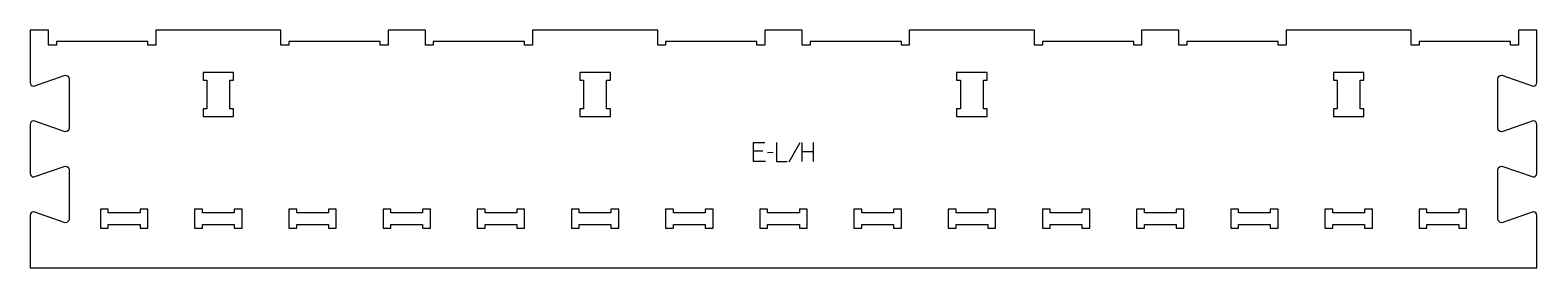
# Model space of a CAD drawing. Extents: x 0 to 2400, y 0 to 380.
import ezdxf

# ---------------------------------------------------------------- set-up
doc = ezdxf.new("R2010")
doc.units = 0
for name, color, linetype in [('1_ANYTOOL_1MMDEEP_LABELS_S', 2, 'CONTINUOUS'), ('3_ANYTOOL_CUTTHROUGH_INSID', 4, 'CONTINUOUS'), ('4_ANYTOOL_CUTTHROUGH_OUTSI', 5, 'CONTINUOUS')]:
    doc.layers.add(name, color=color, linetype=linetype)

msp = doc.modelspace()

# ---------------------------------------------------------------- linework, layer by layer
at = {"layer": '1_ANYTOOL_1MMDEEP_LABELS_S'}
for p, q in [((1225.635714, 199.544566), (1208.45, 168.773138)), ((1229.107143, 200.015995), (1229.107143, 170.015995)), ((1247.407143, 170.015995), (1247.407143, 200.015995)), ((1166.75, 186.087423), (1152.092857, 186.087423)), ((1183.25, 183.901709), (1174.464286, 183.815995)), ((1247.407143, 185.315995), (1229.107143, 185.315995))]:
    msp.add_line(p, q, dxfattribs=at)
for points in [[(1171.035714, 170.015995), (1152.092857, 170.015995), (1152.092857, 200.015995), (1169.921429, 200.015995)], [(1188.392857, 200.015995), (1188.392857, 170.015995), (1205.492857, 170.015995)]]:
    msp.add_lwpolyline(points, dxfattribs=at)
at = {"layer": '3_ANYTOOL_CUTTHROUGH_INSID'}
for points in [[(275.5, 241.5), (324, 241.5), (324, 254), (318, 254), (318, 299.5), (324, 299.5), (324, 312), (275.5, 312), (275.5, 299.5), (281.5, 299.5), (281.5, 254), (275.5, 254)], [(875.5, 241.5), (924, 241.5), (924, 254), (918, 254), (918, 299.5), (924, 299.5), (924, 312), (875.5, 312), (875.5, 299.5), (881.5, 299.5), (881.5, 254), (875.5, 254)], [(1475.5, 241.5), (1524, 241.5), (1524, 254), (1518, 254), (1518, 299.5), (1524, 299.5), (1524, 312), (1475.5, 312), (1475.5, 299.5), (1481.5, 299.5), (1481.5, 254), (1475.5, 254)], [(2075.5, 241.5), (2124, 241.5), (2124, 254), (2118, 254), (2118, 299.5), (2124, 299.5), (2124, 312), (2075.5, 312), (2075.5, 299.5), (2081.5, 299.5), (2081.5, 254), (2075.5, 254)], [(149.75, 69.5), (175, 69.5), (175, 63.5), (187.5, 63.5), (187.5, 94), (175, 94), (175, 88), (124.5, 88), (124.5, 94), (112, 94), (112, 63.5), (124.5, 63.5), (124.5, 69.5)], [(325, 88), (274.5, 88), (274.5, 94), (262, 94), (262, 63.5), (274.5, 63.5), (274.5, 69.5), (325, 69.5), (325, 63.5), (337.5, 63.5), (337.5, 94), (325, 94)], [(449.75, 69.5), (475, 69.5), (475, 63.5), (487.5, 63.5), (487.5, 94), (475, 94), (475, 88), (424.5, 88), (424.5, 94), (412, 94), (412, 63.5), (424.5, 63.5), (424.5, 69.5)], [(625, 88), (574.5, 88), (574.5, 94), (562, 94), (562, 63.5), (574.5, 63.5), (574.5, 69.5), (625, 69.5), (625, 63.5), (637.5, 63.5), (637.5, 94), (625, 94)], [(749.75, 69.5), (775, 69.5), (775, 63.5), (787.5, 63.5), (787.5, 94), (775, 94), (775, 88), (749.75, 88), (724.5, 88), (724.5, 94), (712, 94), (712, 63.5), (724.5, 63.5), (724.5, 69.5)], [(925, 88), (874.5, 88), (874.5, 94), (862, 94), (862, 63.5), (874.5, 63.5), (874.5, 69.5), (925, 69.5), (925, 63.5), (937.5, 63.5), (937.5, 94), (925, 94)], [(1049.75, 69.5), (1075, 69.5), (1075, 63.5), (1087.5, 63.5), (1087.5, 94), (1075, 94), (1075, 88), (1024.5, 88), (1024.5, 94), (1012, 94), (1012, 63.5), (1024.5, 63.5), (1024.5, 69.5)], [(1225, 88), (1174.5, 88), (1174.5, 94), (1162, 94), (1162, 63.5), (1174.5, 63.5), (1174.5, 69.5), (1225, 69.5), (1225, 63.5), (1237.5, 63.5), (1237.5, 94), (1225, 94)], [(1349.75, 69.5), (1375, 69.5), (1375, 63.5), (1387.5, 63.5), (1387.5, 94), (1375, 94), (1375, 88), (1349.75, 88), (1324.5, 88), (1324.5, 94), (1312, 94), (1312, 63.5), (1324.5, 63.5), (1324.5, 69.5)], [(1525, 88), (1474.5, 88), (1474.5, 94), (1462, 94), (1462, 63.5), (1474.5, 63.5), (1474.5, 69.5), (1525, 69.5), (1525, 63.5), (1537.5, 63.5), (1537.5, 94), (1525, 94)], [(1649.75, 69.5), (1675, 69.5), (1675, 63.5), (1687.5, 63.5), (1687.5, 94), (1675, 94), (1675, 88), (1624.5, 88), (1624.5, 94), (1612, 94), (1612, 63.5), (1624.5, 63.5), (1624.5, 69.5)], [(1825, 88), (1774.5, 88), (1774.5, 94), (1762, 94), (1762, 63.5), (1774.5, 63.5), (1774.5, 69.5), (1825, 69.5), (1825, 63.5), (1837.5, 63.5), (1837.5, 94), (1825, 94)], [(1949.75, 69.5), (1975, 69.5), (1975, 63.5), (1987.5, 63.5), (1987.5, 94), (1975, 94), (1975, 88), (1949.75, 88), (1924.5, 88), (1924.5, 94), (1912, 94), (1912, 63.5), (1924.5, 63.5), (1924.5, 69.5)], [(2125, 88), (2074.5, 88), (2074.5, 94), (2062, 94), (2062, 63.5), (2074.5, 63.5), (2074.5, 69.5), (2125, 69.5), (2125, 63.5), (2137.5, 63.5), (2137.5, 94), (2125, 94)], [(2249.75, 69.5), (2275, 69.5), (2275, 63.5), (2287.5, 63.5), (2287.5, 94), (2275, 94), (2275, 88), (2249.75, 88), (2224.5, 88), (2224.5, 94), (2212, 94), (2212, 63.5), (2224.5, 63.5), (2224.5, 69.5)]]:
    msp.add_lwpolyline(points, close=True, dxfattribs=at)
at = {"layer": '4_ANYTOOL_CUTTHROUGH_OUTSI'}
msp.add_lwpolyline([(2399.5, 295.831361), (2399.5, 379.5), (2370, 379.5), (2370, 355.75, -0.414214), (2369.75, 355.5), (2357.75, 355.5, -0.414214), (2357.5, 355.75), (2357.5, 361.5), (2287.75, 361.5), (2212, 361.5), (2212, 355.75, -0.414214), (2211.75, 355.5), (2199.75, 355.5, -0.414214), (2199.5, 355.75), (2199.5, 379.5), (2000, 379.5), (2000, 355.75, -0.414214), (1999.75, 355.5), (1987.75, 355.5, -0.414214), (1987.5, 355.75), (1987.5, 361.5), (1842, 361.5), (1842, 355.75, -0.414214), (1841.75, 355.5), (1829.75, 355.5, -0.414214), (1829.5, 355.75), (1829.5, 379.5), (1770, 379.5), (1770, 355.75, -0.414214), (1769.75, 355.5), (1757.75, 355.5, -0.414214), (1757.5, 355.75), (1757.5, 361.5), (1612, 361.5), (1612, 355.75, -0.414214), (1611.75, 355.5), (1599.75, 355.5, -0.414214), (1599.5, 355.75), (1599.5, 379.5), (1400, 379.5), (1400, 355.75, -0.414214), (1399.75, 355.5), (1387.75, 355.5, -0.414214), (1387.5, 355.75), (1387.5, 361.5), (1242, 361.5), (1242, 355.75, -0.414214), (1241.75, 355.5), (1229.75, 355.5, -0.414214), (1229.5, 355.75), (1229.5, 379.5), (1170, 379.5), (1170, 355.75, -0.414214), (1169.75, 355.5), (1157.75, 355.5, -0.414214), (1157.5, 355.75), (1157.5, 361.5), (1012, 361.5), (1012, 355.75, -0.414214), (1011.75, 355.5), (999.75, 355.5, -0.414214), (999.5, 355.75), (999.5, 379.5), (800, 379.5), (800, 355.75, -0.414214), (799.75, 355.5), (787.75, 355.5, -0.414214), (787.5, 355.75), (787.5, 361.5), (642, 361.5), (642, 355.75, -0.414214), (641.75, 355.5), (629.75, 355.5, -0.414214), (629.5, 355.75), (629.5, 379.5), (570, 379.5), (570, 355.75, -0.414214), (569.75, 355.5), (557.75, 355.5, -0.414214), (557.5, 355.75), (557.5, 361.5), (412, 361.5), (412, 355.75, -0.414214), (411.75, 355.5), (399.75, 355.5, -0.414214), (399.5, 355.75), (399.5, 379.5), (200, 379.5), (200, 355.75, -0.414214), (199.75, 355.5), (187.75, 355.5, -0.414214), (187.5, 355.75), (187.5, 361.5), (149.75, 361.5), (111.75, 361.5), (42, 361.5), (42, 355.75, -0.414214), (41.75, 355.5), (29.75, 355.5, -0.414214), (29.5, 355.75), (29.5, 379.5), (0, 379.5), (0, 295.831361, 0.412073), (5.707953, 290.081514), (55.667415, 307.567467, -0.084487), (55.751847, 307.581501, -0.414047), (62, 301.331501), (62, 223.331501, -0.414047), (55.751847, 217.081501, -0.084487), (55.667415, 217.095536), (5.707953, 234.581488, 0.412073), (0, 228.831642), (0, 150.831642, 0.412073), (5.707953, 145.081796), (55.667415, 162.567748, -0.084487), (55.751847, 162.581783, -0.414047), (62, 156.331783), (62, 78.331783, -0.414047), (55.751847, 72.081783, -0.084487), (55.667415, 72.095817), (5.707953, 89.58177, 0.412073), (0, 83.831923), (0, 0), (149.75, 0), (449.75, 0), (749.75, 0), (1049.75, 0), (1349.75, 0), (1649.75, 0), (1949.75, 0), (2249.75, 0), (2249.77, 0), (2399.5, 0), (2399.5, 83.831923, 0.412073), (2393.792048, 89.58177), (2343.832586, 72.095817, -0.084487), (2343.748153, 72.081783, -0.414047), (2337.5, 78.331783), (2337.5, 156.331783, -0.414047), (2343.748153, 162.581783, -0.084487), (2343.832586, 162.567748), (2393.792048, 145.081796, 0.412073), (2399.5, 150.831642), (2399.5, 228.831642, 0.412073), (2393.792048, 234.581488), (2343.832586, 217.095536, -0.084487), (2343.748153, 217.081501, -0.414047), (2337.5, 223.331501), (2337.5, 301.331501, -0.414047), (2343.748153, 307.581501, -0.084487), (2343.832586, 307.567467), (2393.792048, 290.081514, 0.412073)], format="xyb", close=True, dxfattribs=at)

doc.saveas('drawing.dxf')
